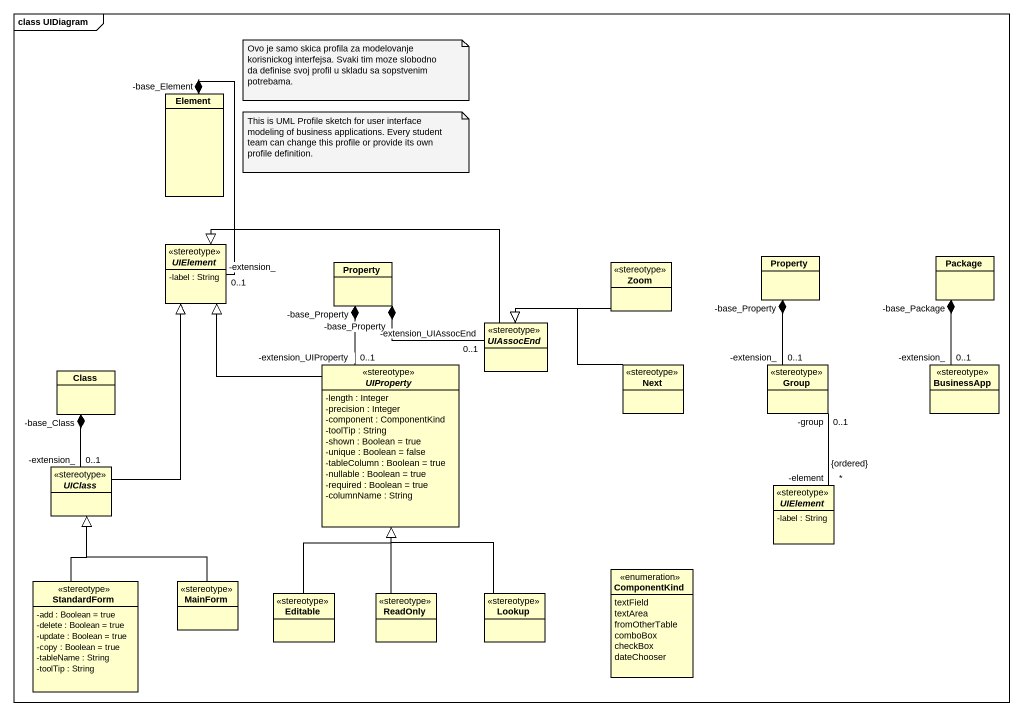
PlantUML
@startuml
mainframe class UIDiagram
hide circle
hide empty members
skinparam classAttributeIconSize 0
class Element
abstract class UIElement <<stereotype>> {
  -label : String
}
class Property
class Zoom <<stereotype>>
class "Property" as Property_2
class "Package" as Package_
abstract class UIAssocEnd <<stereotype>>
class "Class" as Class_
abstract class UIProperty <<stereotype>> {
  -length : Integer
  -precision : Integer
  -component : ComponentKind
  -toolTip : String
  -shown : Boolean = true
  -unique : Boolean = false
  -tableColumn : Boolean = true
  -nullable : Boolean = true
  -required : Boolean = true
  -columnName : String
}
class Next <<stereotype>>
class "Group" as Group_ <<stereotype>>
class BusinessApp <<stereotype>>
abstract class UIClass <<stereotype>>
abstract class "UIElement" as UIElement_2 <<stereotype>> {
  -label : String
}
enum ComponentKind {
  textField
  textArea
  fromOtherTable
  comboBox
  checkBox
  dateChooser
}
class StandardForm <<stereotype>> {
  -add : Boolean = true
  -delete : Boolean = true
  -update : Boolean = true
  -copy : Boolean = true
  -tableName : String
  -toolTip : String
}
class MainForm <<stereotype>>
class Editable <<stereotype>>
class ReadOnly <<stereotype>>
class Lookup <<stereotype>>
UIElement "-extension_\n0..1" -up-* "-base_Element" Element
Zoom -left-|> UIAssocEnd
UIAssocEnd -left-|> UIElement
UIAssocEnd "-extension_UIAssocEnd\n0..1" -left-* "-base_Property" Property
UIProperty -up-|> UIElement
UIProperty "-extension_UIProperty\n0..1" -up-* "-base_Property" Property
Next -left-|> UIAssocEnd
Group_ "-extension_\n0..1" -up-* "-base_Property" Property_2
Group_ "-group\n0..1" -- "-element\n*\n{ordered}" UIElement_2
BusinessApp "-extension_\n0..1" -up-* "-base_Package" Package_
UIClass -up-|> UIElement
UIClass "-extension_\n0..1" -up-* "-base_Class" Class_
StandardForm -up-|> UIClass
MainForm -up-|> UIClass
Editable -up-|> UIProperty
ReadOnly -up-|> UIProperty
Lookup -up-|> UIProperty
note as N1
  Ovo je samo skica profila za modelovanje korisnickog interfejsa. Svaki tim moze slobodno da definise svoj profil u skladu sa sopstvenim potrebama.
end note
note as N2
  This is UML Profile sketch for user interface modeling of business applications. Every student team can change this profile or provide its own profile definition.
end note
@enduml
